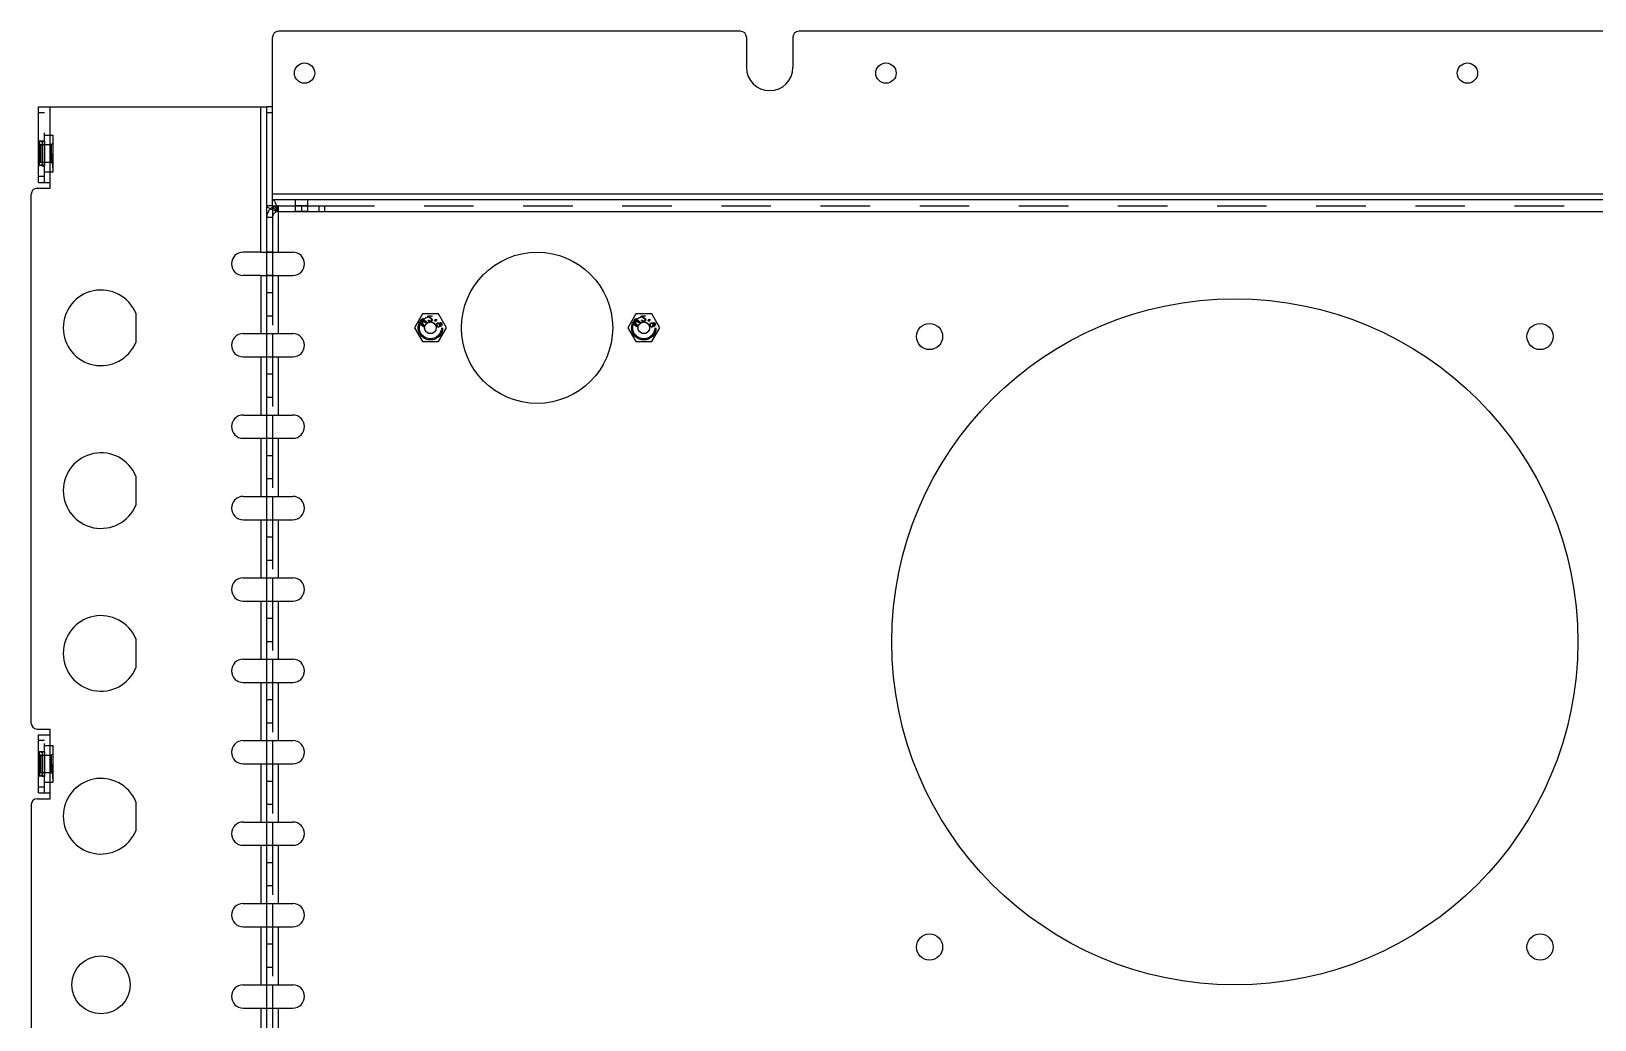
# Model space of a CAD drawing. Header units: millimetres. Extents: x 0 to 8948, y -1340 to 1100.
# Drawn here: x 4732.9 to 5001.9, y 558.6 to 728.6 of the extents above; entities that cross this region are included whole.
import ezdxf

# ---------------------------------------------------------------- set-up
doc = ezdxf.new("R2010")
doc.units = ezdxf.units.MM
doc.header["$LTSCALE"] = 85.25
doc.linetypes.add('HIDDEN', pattern=[0.2, 0.1, -0.1])
doc.layers.get('0').update_dxf_attribs({"linetype": 'CONTINUOUS'})
doc.layers.add('02___PRT_ALL_AXES', color=7, linetype='CONTINUOUS')
doc.layers.add('DEFAULT_2', color=8, linetype='HIDDEN')

msp = doc.modelspace()

# ---------------------------------------------------------------- linework, layer by layer
at = {"color": 3, "linetype": 'Continuous'}
for p, q in [((4774.448, 699.614), (4774.448, 727.614)), ((4854.948, 728.614), (4775.448, 728.614)), ((4855.948, 727.614), (4855.948, 722.402)), ((4863.948, 727.614), (4863.948, 722.402)), ((5018.948, 728.614), (4864.948, 728.614)), ((4734.198, 702.614), (4734.198, 715.614)), ((4734.198, 715.614), (4773.448, 715.614)), ((4736.198, 701.614), (4736.198, 715.614)), ((4772.448, 690.614), (4772.448, 715.614)), ((4773.448, 474.614), (4773.448, 715.614)), ((4734.198, 702.614), (4736.198, 702.614)), ((4732.948, 609.614), (4732.948, 700.614)), ((4733.948, 701.614), (4736.198, 701.614)), ((5090.448, 700.614), (4774.448, 700.614)), ((5090.448, 699.614), (4774.448, 699.614)), ((4775.448, 690.614), (4775.448, 697.614)), ((4775.448, 697.614), (5089.448, 697.614)), ((4772.448, 690.614), (4777.948, 690.614)), ((4772.448, 686.614), (4772.448, 676.614)), ((4772.448, 686.614), (4777.948, 686.614)), ((4775.448, 676.614), (4775.448, 686.614)), ((4769.389, 676.614), (4777.948, 676.614)), ((4769.389, 672.614), (4777.948, 672.614)), ((4772.448, 672.614), (4772.448, 662.614)), ((4775.448, 662.614), (4775.448, 672.614)), ((4769.389, 662.614), (4777.948, 662.614)), ((4769.389, 658.614), (4777.948, 658.614)), ((4772.448, 658.614), (4772.448, 648.614)), ((4775.448, 648.614), (4775.448, 658.614)), ((4769.389, 648.614), (4777.948, 648.614)), ((4769.389, 644.614), (4777.948, 644.614)), ((4772.448, 644.614), (4772.448, 634.614)), ((4775.448, 634.614), (4775.448, 644.614)), ((4769.389, 634.614), (4777.948, 634.614)), ((4769.389, 630.614), (4777.948, 630.614)), ((4772.448, 630.614), (4772.448, 620.614)), ((4775.448, 620.614), (4775.448, 630.614)), ((4769.389, 620.614), (4777.948, 620.614)), ((4769.389, 616.614), (4777.948, 616.614)), ((4772.448, 616.614), (4772.448, 606.614)), ((4775.448, 606.614), (4775.448, 616.614)), ((4733.948, 608.614), (4736.198, 608.614)), ((4736.198, 596.614), (4736.198, 608.614)), ((4734.198, 597.614), (4734.198, 607.614)), ((4734.198, 607.614), (4736.198, 607.614)), ((4769.389, 606.614), (4777.948, 606.614)), ((4769.389, 602.614), (4777.948, 602.614)), ((4772.448, 602.614), (4772.448, 592.614)), ((4775.448, 592.614), (4775.448, 602.614)), ((4734.198, 597.614), (4736.198, 597.614)), ((4732.948, 595.614), (4732.948, 499.614)), ((4733.948, 596.614), (4736.198, 596.614)), ((4769.389, 592.614), (4777.948, 592.614)), ((4769.389, 588.614), (4777.948, 588.614)), ((4772.448, 588.614), (4772.448, 578.614)), ((4775.448, 578.614), (4775.448, 588.614)), ((4769.389, 578.614), (4777.948, 578.614)), ((4769.389, 574.614), (4777.948, 574.614)), ((4772.448, 574.614), (4772.448, 564.614)), ((4775.448, 564.614), (4775.448, 574.614)), ((4769.389, 564.614), (4777.948, 564.614)), ((4769.389, 560.614), (4777.948, 560.614)), ((4772.448, 560.614), (4772.448, 550.614)), ((4775.448, 550.614), (4775.448, 560.614))]:
    msp.add_line(p, q, dxfattribs=at)
at = {"color": 7, "linetype": 'Continuous'}
for p, q in [((4774.448, 715.614), (4773.448, 715.614)), ((4774.448, 714.614), (4773.448, 714.614)), ((4774.448, 698.614), (4774.448, 699.614)), ((4774.448, 698.614), (4773.448, 698.614)), ((4774.448, 690.614), (4774.448, 686.614)), ((4800.227, 679.989), (4798.855, 677.614)), ((4802.969, 679.989), (4800.227, 679.989)), ((4804.34, 677.614), (4802.969, 679.989)), ((4836.927, 679.989), (4835.555, 677.614)), ((4839.669, 679.989), (4836.927, 679.989)), ((4841.04, 677.614), (4839.669, 679.989)), ((4774.448, 676.614), (4774.448, 672.614)), ((4798.855, 677.614), (4800.227, 675.239)), ((4800.227, 675.239), (4802.969, 675.239)), ((4802.969, 675.239), (4804.34, 677.614)), ((4835.555, 677.614), (4836.927, 675.239)), ((4836.927, 675.239), (4839.669, 675.239)), ((4839.669, 675.239), (4841.04, 677.614)), ((4774.448, 662.614), (4774.448, 658.614)), ((4774.448, 648.614), (4774.448, 644.614)), ((4774.448, 634.614), (4774.448, 630.614)), ((4774.448, 620.614), (4774.448, 616.614)), ((4774.448, 606.614), (4774.448, 602.614)), ((4774.448, 592.614), (4774.448, 588.614)), ((4774.448, 578.614), (4774.448, 574.614)), ((4774.448, 564.614), (4774.448, 560.614))]:
    msp.add_line(p, q, dxfattribs=at)
at = {"color": 3, "linetype": 'Continuous'}
for centre, radius, start, end in [((4775.448, 727.614), 1, 90, 180), ((4854.948, 727.614), 1, 0, 90), ((4864.948, 727.614), 1, 90, 180), ((4859.948, 722.402), 4, 180, 0), ((4733.948, 700.614), 1, 90, 180), ((4775.448, 696.614), 2, 109.98896, 117.71441), ((4777.948, 688.614), 2, 270, 90), ((4769.389, 674.614), 2, 90, 270), ((4777.948, 674.614), 2, 270, 90), ((4769.389, 660.614), 2, 90, 270), ((4777.948, 660.614), 2, 270, 90), ((4769.389, 646.614), 2, 90, 270), ((4777.948, 646.614), 2, 270, 90), ((4769.389, 632.614), 2, 90, 270), ((4777.948, 632.614), 2, 270, 90), ((4769.389, 618.614), 2, 90, 270), ((4777.948, 618.614), 2, 270, 90), ((4733.948, 609.614), 1, 180, 270), ((4769.389, 604.614), 2, 90, 270), ((4777.948, 604.614), 2, 270, 90), ((4733.948, 595.614), 1, 90, 180), ((4769.389, 590.614), 2, 90, 270), ((4777.948, 590.614), 2, 270, 90), ((4769.389, 576.614), 2, 90, 270), ((4777.948, 576.614), 2, 270, 90), ((4769.389, 562.614), 2, 90, 270), ((4777.948, 562.614), 2, 270, 90)]:
    msp.add_arc(centre, radius, start, end, dxfattribs=at)
for points in [[(4774.448, 699.614), (4774.545, 699.614), (4774.698, 699.483), (4774.835, 699.265), (4775.013, 698.904), (4775.214, 698.347), (4775.366, 697.87), (4775.448, 697.614)], [(4773.448, 698.614), (4773.448, 698.517), (4773.579, 698.364), (4773.797, 698.227), (4774.158, 698.049), (4774.715, 697.848), (4775.192, 697.696), (4775.448, 697.614)]]:
    msp.add_open_spline(points, degree=3, knots=[0, 0, 0, 0, 0.1275582, 0.2247905, 0.3461005, 0.6491201, 1, 1, 1, 1], dxfattribs=at)
at = {"color": 7, "linetype": 'Continuous'}
for points in [[(4774.448, 698.614), (4774.448, 698.421), (4774.694, 698.129), (4775.073, 697.853), (4775.319, 697.696), (4775.448, 697.614)], [(4774.448, 698.614), (4774.641, 698.614), (4774.933, 698.368), (4775.209, 697.989), (4775.366, 697.743), (4775.448, 697.614)]]:
    msp.add_open_spline(points, degree=3, knots=[0, 0, 0, 0, 0.4006962, 0.6839153, 1, 1, 1, 1], dxfattribs=at)
at = {"layer": '02___PRT_ALL_AXES', "color": 8, "linetype": 'HIDDEN'}
for p, q in [((4734.198, 709.714), (4734.198, 705.514)), ((4735.198, 709.714), (4734.198, 709.714)), ((4735.198, 709.714), (4735.198, 705.514)), ((4735.198, 705.514), (4734.198, 705.514)), ((4778.398, 697.614), (4778.398, 699.614)), ((4780.498, 699.614), (4778.398, 699.614)), ((4780.498, 697.614), (4780.498, 699.614)), ((4780.498, 698.614), (4778.398, 698.614)), ((4780.498, 697.614), (4778.398, 697.614)), ((4779.448, 698.614), (4779.448, 697.614)), ((4774.448, 690.614), (4773.448, 690.614)), ((4774.448, 686.614), (4773.448, 686.614)), ((4734.198, 604.714), (4734.198, 600.514)), ((4735.198, 604.714), (4734.198, 604.714)), ((4735.198, 604.714), (4735.198, 600.514)), ((4735.198, 600.514), (4734.198, 600.514))]:
    msp.add_line(p, q, dxfattribs=at)
at = {"layer": '02___PRT_ALL_AXES', "color": 3, "linetype": 'Continuous'}
for p, q in [((4772.448, 690.614), (4769.389, 690.614)), ((4772.448, 686.614), (4769.389, 686.614)), ((4750.948, 680.114), (4750.948, 675.114)), ((4750.948, 652.114), (4750.948, 647.114)), ((4750.948, 624.114), (4750.948, 619.114)), ((4750.948, 596.114), (4750.948, 591.114))]:
    msp.add_line(p, q, dxfattribs=at)
for centre, radius in [((4779.948, 721.414), 1.75), ((4879.948, 721.414), 1.75), ((4979.948, 721.414), 1.75), ((4819.948, 677.614), 13), ((4939.948, 623.614), 59), ((4801.598, 677.614), 1), ((4838.298, 677.614), 1), ((4887.448, 676.114), 2.25), ((4992.448, 676.114), 2.25), ((4887.448, 571.114), 2.25), ((4992.448, 571.114), 2.25), ((4744.948, 564.614), 5)]:
    msp.add_circle(centre, radius, dxfattribs=at)
at = {"layer": '02___PRT_ALL_AXES', "color": 8, "linetype": 'HIDDEN'}
for centre, radius in [((4801.598, 677.614), 2.095), ((4801.598, 677.614), 1.895), ((4838.298, 677.614), 2.095), ((4838.298, 677.614), 1.895)]:
    msp.add_circle(centre, radius, dxfattribs=at)
at = {"layer": '02___PRT_ALL_AXES', "color": 3, "linetype": 'Continuous'}
for centre, radius, start, end in [((4769.389, 688.614), 2, 90, 270), ((4744.948, 677.614), 6.5, 22.61986, 337.38014), ((4744.948, 649.614), 6.5, 22.61986, 337.38014), ((4744.948, 621.614), 6.5, 22.61986, 337.38014), ((4744.948, 593.614), 6.5, 22.61986, 337.38014)]:
    msp.add_arc(centre, radius, start, end, dxfattribs=at)
at = {"layer": 'DEFAULT_2', "color": 8, "linetype": 'HIDDEN'}
for p, q in [((4735.198, 702.614), (4735.198, 715.614)), ((4735.198, 714.614), (4734.198, 714.614)), ((4735.198, 710.764), (4736.698, 710.764)), ((4736.698, 704.464), (4736.698, 710.764)), ((4734.228, 709.739), (4734.228, 705.489)), ((4734.228, 709.739), (4734.328, 709.739)), ((4734.528, 709.114), (4734.228, 709.414)), ((4734.328, 709.739), (4734.328, 705.489)), ((4734.818, 709.514), (4734.328, 709.739)), ((4734.528, 709.114), (4734.528, 706.114)), ((4734.528, 709.114), (4736.398, 709.114)), ((4734.818, 709.739), (4734.818, 705.489)), ((4734.818, 709.739), (4735.198, 709.739)), ((4736.398, 709.114), (4736.698, 709.414)), ((4736.398, 709.114), (4736.398, 706.114)), ((4736.678, 707.17), (4736.678, 707.551)), ((4736.698, 707.551), (4736.678, 707.551)), ((4736.678, 707.55), (4736.698, 707.55)), ((4736.678, 707.523), (4736.698, 707.523)), ((4736.698, 707.518), (4736.678, 707.518)), ((4736.678, 707.512), (4736.698, 707.512)), ((4736.678, 707.51), (4736.698, 707.51)), ((4736.698, 707.504), (4736.678, 707.504)), ((4736.678, 707.503), (4736.698, 707.503)), ((4736.678, 707.478), (4736.698, 707.478)), ((4736.678, 707.471), (4736.698, 707.471)), ((4736.678, 707.444), (4736.698, 707.444)), ((4736.678, 707.399), (4736.698, 707.399)), ((4736.678, 707.387), (4736.698, 707.387)), ((4736.678, 707.363), (4736.698, 707.363)), ((4736.678, 707.353), (4736.698, 707.353)), ((4736.678, 707.353), (4736.698, 707.353)), ((4736.678, 707.337), (4736.698, 707.337)), ((4736.678, 707.259), (4736.698, 707.259)), ((4736.678, 707.256), (4736.698, 707.256)), ((4736.678, 707.251), (4736.698, 707.251)), ((4736.698, 707.251), (4736.678, 707.251)), ((4736.678, 707.244), (4736.698, 707.244)), ((4736.678, 707.222), (4736.698, 707.222)), ((4736.678, 707.222), (4736.698, 707.222)), ((4736.678, 707.221), (4736.698, 707.221)), ((4734.528, 706.114), (4734.228, 705.814)), ((4734.228, 705.489), (4734.328, 705.489)), ((4734.818, 705.714), (4734.328, 705.489)), ((4734.528, 706.114), (4736.398, 706.114)), ((4734.818, 705.489), (4735.198, 705.489)), ((4736.398, 706.114), (4736.698, 705.814)), ((4736.678, 707.211), (4736.698, 707.211)), ((4736.678, 707.171), (4736.698, 707.171)), ((4736.678, 707.17), (4736.698, 707.17)), ((4736.678, 705.139), (4736.678, 707.03)), ((4736.678, 707.03), (4736.698, 707.03)), ((4736.678, 707.018), (4736.698, 707.018)), ((4736.678, 706.859), (4736.698, 706.859)), ((4736.678, 706.852), (4736.698, 706.852)), ((4736.678, 706.824), (4736.698, 706.824)), ((4736.678, 706.812), (4736.698, 706.812)), ((4736.678, 706.783), (4736.698, 706.783)), ((4736.678, 706.776), (4736.698, 706.776)), ((4736.678, 706.748), (4736.698, 706.748)), ((4736.698, 706.713), (4736.678, 706.713)), ((4736.678, 706.584), (4736.698, 706.584)), ((4736.698, 706.576), (4736.678, 706.576)), ((4736.678, 706.546), (4736.698, 706.546)), ((4736.698, 706.528), (4736.678, 706.528)), ((4736.678, 706.518), (4736.698, 706.518)), ((4736.678, 706.505), (4736.698, 706.505)), ((4736.678, 706.477), (4736.698, 706.477)), ((4736.698, 706.459), (4736.678, 706.459)), ((4736.678, 706.383), (4736.698, 706.383)), ((4736.678, 706.382), (4736.698, 706.382)), ((4736.678, 706.375), (4736.698, 706.375)), ((4736.678, 706.346), (4736.698, 706.346)), ((4736.678, 706.307), (4736.698, 706.307)), ((4736.678, 706.305), (4736.698, 706.305)), ((4736.698, 706.295), (4736.678, 706.295)), ((4736.678, 706.294), (4736.698, 706.294)), ((4736.698, 706.283), (4736.678, 706.283)), ((4736.678, 706.271), (4736.698, 706.271)), ((4736.678, 706.26), (4736.698, 706.26)), ((4736.698, 706.236), (4736.678, 706.236)), ((4736.678, 706.229), (4736.698, 706.229)), ((4736.678, 706.17), (4736.698, 706.17)), ((4736.698, 706.162), (4736.678, 706.162)), ((4736.678, 706.129), (4736.698, 706.129)), ((4736.678, 706.128), (4736.698, 706.128)), ((4736.698, 706.127), (4736.678, 706.127)), ((4736.678, 706.113), (4736.698, 706.113)), ((4736.678, 706.101), (4736.698, 706.101)), ((4736.698, 706.098), (4736.678, 706.098)), ((4736.678, 706.097), (4736.698, 706.097)), ((4736.678, 706.088), (4736.698, 706.088)), ((4736.698, 706.083), (4736.678, 706.083)), ((4736.678, 706.07), (4736.698, 706.07)), ((4736.678, 706.068), (4736.698, 706.068)), ((4736.678, 706.052), (4736.698, 706.052)), ((4736.678, 706.046), (4736.698, 706.046)), ((4736.698, 706.021), (4736.678, 706.021)), ((4736.678, 706.009), (4736.698, 706.009)), ((4736.678, 706.009), (4736.698, 706.009)), ((4736.678, 705.948), (4736.698, 705.948)), ((4736.678, 705.947), (4736.698, 705.947)), ((4736.678, 705.939), (4736.698, 705.939)), ((4736.678, 705.938), (4736.698, 705.938)), ((4736.678, 705.925), (4736.698, 705.925)), ((4736.678, 705.922), (4736.698, 705.922)), ((4736.678, 705.919), (4736.698, 705.919)), ((4736.698, 705.905), (4736.678, 705.905)), ((4736.678, 705.904), (4736.698, 705.904)), ((4736.678, 705.902), (4736.698, 705.902)), ((4736.678, 705.9), (4736.698, 705.9)), ((4736.678, 705.882), (4736.698, 705.882)), ((4736.678, 705.815), (4736.698, 705.815)), ((4736.678, 705.808), (4736.698, 705.808)), ((4736.678, 705.806), (4736.698, 705.806)), ((4736.678, 705.802), (4736.698, 705.802)), ((4736.678, 705.772), (4736.698, 705.772)), ((4736.678, 705.76), (4736.698, 705.76)), ((4736.678, 705.715), (4736.698, 705.715)), ((4736.698, 705.714), (4736.678, 705.714)), ((4736.678, 705.703), (4736.698, 705.703)), ((4736.678, 705.692), (4736.698, 705.692)), ((4736.678, 705.686), (4736.698, 705.686)), ((4736.678, 705.685), (4736.698, 705.685)), ((4736.678, 705.658), (4736.698, 705.658)), ((4736.678, 705.656), (4736.698, 705.656)), ((4736.678, 705.655), (4736.698, 705.655)), ((4736.678, 705.635), (4736.698, 705.635)), ((4736.678, 705.623), (4736.698, 705.623)), ((4736.678, 705.614), (4736.698, 705.614)), ((4736.678, 705.581), (4736.698, 705.581)), ((4736.678, 705.5), (4736.698, 705.5)), ((4736.678, 705.467), (4736.698, 705.467)), ((4736.698, 705.244), (4736.678, 705.244)), ((4736.678, 705.234), (4736.698, 705.234)), ((4736.678, 705.223), (4736.698, 705.223)), ((4736.678, 705.222), (4736.698, 705.222)), ((4736.678, 705.221), (4736.698, 705.221)), ((4736.698, 705.22), (4736.678, 705.22)), ((4736.678, 705.182), (4736.698, 705.182)), ((4736.698, 705.175), (4736.678, 705.175)), ((4736.678, 705.152), (4736.698, 705.152)), ((4736.678, 705.139), (4736.698, 705.139)), ((4735.198, 703.614), (4734.198, 703.614)), ((4735.198, 704.464), (4736.698, 704.464)), ((4774.448, 696.614), (4773.448, 696.614)), ((4774.448, 698.614), (4774.448, 690.614)), ((4774.448, 698.614), (4775.448, 698.614)), ((4775.448, 697.614), (4775.448, 698.614)), ((4775.448, 698.614), (4783.448, 698.614)), ((4782.448, 697.614), (4782.448, 698.614)), ((4783.448, 697.614), (4783.448, 698.614)), ((4783.448, 698.614), (5081.448, 698.614)), ((4774.448, 686.614), (4774.448, 676.614)), ((4774.448, 683.614), (4773.448, 683.614)), ((4774.448, 679.614), (4773.448, 679.614)), ((4800.41, 677.81), (4799.631, 678.335)), ((4799.678, 678.453), (4800.303, 678.033)), ((4800.303, 678.033), (4799.814, 678.713)), ((4799.908, 678.852), (4800.722, 678.655)), ((4799.948, 678.724), (4800.515, 677.966)), ((4800.864, 678.485), (4799.948, 678.724)), ((4800.722, 678.655), (4800.097, 679.076)), ((4800.189, 679.165), (4800.968, 678.64)), ((4800.515, 677.966), (4800.41, 677.81)), ((4800.968, 678.64), (4800.864, 678.485)), ((4801.168, 679.592), (4801.167, 679.664)), ((4801.766, 679.076), (4801.168, 679.592)), ((4801.207, 678.933), (4801.312, 678.936)), ((4801.231, 678.849), (4801.207, 678.933)), ((4801.316, 678.766), (4801.231, 678.849)), ((4801.312, 678.936), (4801.355, 678.873)), ((4801.401, 678.725), (4801.316, 678.766)), ((4801.918, 679.612), (4801.335, 679.596)), ((4801.335, 679.596), (4801.869, 679.143)), ((4801.355, 678.873), (4801.419, 678.832)), ((4801.547, 678.708), (4801.401, 678.725)), ((4801.419, 678.832), (4801.523, 678.814)), ((4801.523, 678.814), (4801.607, 678.816)), ((4801.63, 678.71), (4801.547, 678.708)), ((4801.607, 678.816), (4801.71, 678.84)), ((4801.755, 678.735), (4801.63, 678.71)), ((4801.71, 678.84), (4801.771, 678.885)), ((4801.837, 678.78), (4801.755, 678.735)), ((4801.81, 678.992), (4801.766, 679.076)), ((4801.771, 678.885), (4801.811, 678.95)), ((4801.811, 678.95), (4801.81, 678.992)), ((4801.918, 678.867), (4801.837, 678.78)), ((4801.869, 679.143), (4801.912, 679.08)), ((4801.912, 679.08), (4801.935, 678.996)), ((4801.916, 679.685), (4801.918, 679.612)), ((4801.936, 678.953), (4801.918, 678.867)), ((4801.935, 678.996), (4801.936, 678.953)), ((4802.309, 678.897), (4802.485, 678.928)), ((4802.313, 678.867), (4802.309, 678.897)), ((4802.46, 678.893), (4802.313, 678.867)), ((4802.373, 678.772), (4802.46, 678.893)), ((4802.407, 678.748), (4802.373, 678.772)), ((4802.494, 678.869), (4802.407, 678.748)), ((4802.457, 679.104), (4802.487, 679.11)), ((4802.485, 678.928), (4802.457, 679.104)), ((4802.487, 679.11), (4802.509, 678.962)), ((4802.516, 678.722), (4802.494, 678.869)), ((4802.509, 678.962), (4802.596, 679.084)), ((4802.546, 678.727), (4802.516, 678.722)), ((4802.694, 678.935), (4802.518, 678.904)), ((4802.518, 678.904), (4802.546, 678.727)), ((4802.63, 679.059), (4802.543, 678.938)), ((4802.543, 678.938), (4802.69, 678.964)), ((4802.593, 678.146), (4802.618, 678.266)), ((4802.608, 678.041), (4802.593, 678.146)), ((4802.596, 679.084), (4802.63, 679.059)), ((4802.643, 677.943), (4802.608, 678.041)), ((4802.618, 678.266), (4802.678, 678.353)), ((4802.698, 677.852), (4802.643, 677.943)), ((4802.678, 678.353), (4802.764, 678.428)), ((4802.69, 678.964), (4802.694, 678.935)), ((4802.793, 677.775), (4802.698, 677.852)), ((4802.72, 678.235), (4802.7, 678.162)), ((4802.7, 678.162), (4802.701, 678.096)), ((4802.701, 678.096), (4802.75, 677.959)), ((4802.766, 678.296), (4802.72, 678.235)), ((4802.75, 677.959), (4802.791, 677.907)), ((4802.764, 678.428), (4802.844, 678.457)), ((4802.819, 678.337), (4802.766, 678.296)), ((4802.791, 677.907), (4802.852, 677.862)), ((4802.894, 677.745), (4802.793, 677.775)), ((4802.859, 678.351), (4802.819, 678.337)), ((4802.844, 678.457), (4802.958, 678.453)), ((4802.852, 677.862), (4802.927, 677.845)), ((4802.926, 678.353), (4802.859, 678.351)), ((4803.009, 677.741), (4802.894, 677.745)), ((4803, 678.335), (4802.926, 678.353)), ((4802.927, 677.845), (4802.994, 677.846)), ((4802.958, 678.453), (4803.059, 678.423)), ((4802.994, 677.846), (4803.034, 677.861)), ((4803.061, 678.291), (4803, 678.335)), ((4803.156, 677.772), (4803.009, 677.741)), ((4803.034, 677.861), (4803.087, 677.902)), ((4803.059, 678.423), (4803.154, 678.346)), ((4803.102, 678.239), (4803.061, 678.291)), ((4803.087, 677.902), (4803.133, 677.962)), ((4803.151, 678.102), (4803.102, 678.239)), ((4803.133, 677.962), (4803.152, 678.036)), ((4803.152, 678.036), (4803.151, 678.102)), ((4803.154, 678.346), (4803.209, 678.255)), ((4803.296, 677.822), (4803.156, 677.772)), ((4803.209, 678.255), (4803.244, 678.157)), ((4803.259, 678.052), (4803.221, 677.905)), ((4803.221, 677.905), (4803.261, 677.92)), ((4803.239, 678.553), (4803.306, 678.555)), ((4803.274, 678.455), (4803.239, 678.553)), ((4803.244, 678.157), (4803.259, 678.052)), ((4803.261, 677.92), (4803.375, 677.982)), ((4803.348, 678.437), (4803.274, 678.455)), ((4803.43, 677.891), (4803.296, 677.822)), ((4803.306, 678.555), (4803.407, 678.525)), ((4803.409, 678.393), (4803.348, 678.437)), ((4803.375, 677.982), (4803.428, 678.023)), ((4803.407, 678.525), (4803.502, 678.448)), ((4803.45, 678.341), (4803.409, 678.393)), ((4803.428, 678.023), (4803.474, 678.084)), ((4803.516, 677.966), (4803.43, 677.891)), ((4803.492, 678.223), (4803.45, 678.341)), ((4803.474, 678.084), (4803.493, 678.157)), ((4803.493, 678.157), (4803.492, 678.223)), ((4803.502, 678.448), (4803.556, 678.359)), ((4803.575, 678.054), (4803.516, 677.966)), ((4803.6, 678.173), (4803.575, 678.054)), ((4803.585, 678.276), (4803.6, 678.173)), ((4837.11, 677.81), (4836.331, 678.335)), ((4836.378, 678.453), (4837.003, 678.033)), ((4837.003, 678.033), (4836.514, 678.713)), ((4836.608, 678.852), (4837.422, 678.655)), ((4836.648, 678.724), (4837.215, 677.966)), ((4837.564, 678.485), (4836.648, 678.724)), ((4837.422, 678.655), (4836.797, 679.076)), ((4836.889, 679.165), (4837.668, 678.64)), ((4837.215, 677.966), (4837.11, 677.81)), ((4837.668, 678.64), (4837.564, 678.485)), ((4837.868, 679.592), (4837.867, 679.664)), ((4838.466, 679.076), (4837.868, 679.592)), ((4837.907, 678.933), (4838.012, 678.936)), ((4837.931, 678.849), (4837.907, 678.933)), ((4838.016, 678.766), (4837.931, 678.849)), ((4838.012, 678.936), (4838.055, 678.873)), ((4838.101, 678.725), (4838.016, 678.766)), ((4838.618, 679.612), (4838.035, 679.596)), ((4838.035, 679.596), (4838.569, 679.143)), ((4838.055, 678.873), (4838.119, 678.832)), ((4838.247, 678.708), (4838.101, 678.725)), ((4838.119, 678.832), (4838.223, 678.814)), ((4838.223, 678.814), (4838.307, 678.816)), ((4838.33, 678.71), (4838.247, 678.708)), ((4838.307, 678.816), (4838.41, 678.84)), ((4838.455, 678.735), (4838.33, 678.71)), ((4838.41, 678.84), (4838.471, 678.885)), ((4838.537, 678.78), (4838.455, 678.735)), ((4838.51, 678.992), (4838.466, 679.076)), ((4838.471, 678.885), (4838.511, 678.95)), ((4838.511, 678.95), (4838.51, 678.992)), ((4838.618, 678.867), (4838.537, 678.78)), ((4838.569, 679.143), (4838.612, 679.08)), ((4838.612, 679.08), (4838.635, 678.996)), ((4838.616, 679.685), (4838.618, 679.612)), ((4838.636, 678.953), (4838.618, 678.867)), ((4838.635, 678.996), (4838.636, 678.953)), ((4839.009, 678.897), (4839.185, 678.928)), ((4839.013, 678.867), (4839.009, 678.897)), ((4839.16, 678.893), (4839.013, 678.867)), ((4839.073, 678.772), (4839.16, 678.893)), ((4839.107, 678.748), (4839.073, 678.772)), ((4839.194, 678.869), (4839.107, 678.748)), ((4839.157, 679.104), (4839.187, 679.11)), ((4839.185, 678.928), (4839.157, 679.104)), ((4839.187, 679.11), (4839.209, 678.962)), ((4839.216, 678.722), (4839.194, 678.869)), ((4839.209, 678.962), (4839.296, 679.084)), ((4839.246, 678.727), (4839.216, 678.722)), ((4839.394, 678.935), (4839.218, 678.904)), ((4839.218, 678.904), (4839.246, 678.727)), ((4839.33, 679.059), (4839.243, 678.938)), ((4839.243, 678.938), (4839.39, 678.964)), ((4839.293, 678.146), (4839.318, 678.266)), ((4839.308, 678.041), (4839.293, 678.146)), ((4839.296, 679.084), (4839.33, 679.059)), ((4839.343, 677.943), (4839.308, 678.041)), ((4839.318, 678.266), (4839.378, 678.353)), ((4839.398, 677.852), (4839.343, 677.943)), ((4839.378, 678.353), (4839.464, 678.428)), ((4839.39, 678.964), (4839.394, 678.935)), ((4839.493, 677.775), (4839.398, 677.852)), ((4839.42, 678.235), (4839.4, 678.162)), ((4839.4, 678.162), (4839.401, 678.096)), ((4839.401, 678.096), (4839.45, 677.959)), ((4839.466, 678.296), (4839.42, 678.235)), ((4839.45, 677.959), (4839.491, 677.907)), ((4839.464, 678.428), (4839.544, 678.457)), ((4839.519, 678.337), (4839.466, 678.296)), ((4839.491, 677.907), (4839.552, 677.862)), ((4839.594, 677.745), (4839.493, 677.775)), ((4839.559, 678.351), (4839.519, 678.337)), ((4839.544, 678.457), (4839.658, 678.453)), ((4839.552, 677.862), (4839.627, 677.845)), ((4839.626, 678.353), (4839.559, 678.351)), ((4839.709, 677.741), (4839.594, 677.745)), ((4839.7, 678.335), (4839.626, 678.353)), ((4839.627, 677.845), (4839.694, 677.846)), ((4839.658, 678.453), (4839.759, 678.423)), ((4839.694, 677.846), (4839.734, 677.861)), ((4839.761, 678.291), (4839.7, 678.335)), ((4839.856, 677.772), (4839.709, 677.741)), ((4839.734, 677.861), (4839.787, 677.902)), ((4839.759, 678.423), (4839.854, 678.346)), ((4839.802, 678.239), (4839.761, 678.291)), ((4839.787, 677.902), (4839.833, 677.962)), ((4839.851, 678.102), (4839.802, 678.239)), ((4839.833, 677.962), (4839.852, 678.036)), ((4839.852, 678.036), (4839.851, 678.102)), ((4839.854, 678.346), (4839.909, 678.255)), ((4839.996, 677.822), (4839.856, 677.772)), ((4839.909, 678.255), (4839.944, 678.157)), ((4839.959, 678.052), (4839.921, 677.905)), ((4839.921, 677.905), (4839.961, 677.92)), ((4839.939, 678.553), (4840.006, 678.555)), ((4839.974, 678.455), (4839.939, 678.553)), ((4839.944, 678.157), (4839.959, 678.052)), ((4839.961, 677.92), (4840.075, 677.982)), ((4840.048, 678.437), (4839.974, 678.455)), ((4840.13, 677.891), (4839.996, 677.822)), ((4840.006, 678.555), (4840.107, 678.525)), ((4840.109, 678.393), (4840.048, 678.437)), ((4840.075, 677.982), (4840.128, 678.023)), ((4840.107, 678.525), (4840.202, 678.448)), ((4840.15, 678.341), (4840.109, 678.393)), ((4840.128, 678.023), (4840.174, 678.084)), ((4840.216, 677.966), (4840.13, 677.891)), ((4840.192, 678.223), (4840.15, 678.341)), ((4840.174, 678.084), (4840.193, 678.157)), ((4840.193, 678.157), (4840.192, 678.223)), ((4840.202, 678.448), (4840.256, 678.359)), ((4840.275, 678.054), (4840.216, 677.966)), ((4840.3, 678.173), (4840.275, 678.054)), ((4840.285, 678.276), (4840.3, 678.173)), ((4774.448, 672.614), (4774.448, 662.614)), ((4774.448, 669.614), (4773.448, 669.614)), ((4774.448, 665.614), (4773.448, 665.614)), ((4774.448, 658.614), (4774.448, 648.614)), ((4774.448, 655.614), (4773.448, 655.614)), ((4774.448, 651.614), (4773.448, 651.614)), ((4774.448, 644.614), (4774.448, 634.614)), ((4774.448, 641.614), (4773.448, 641.614)), ((4774.448, 637.614), (4773.448, 637.614)), ((4774.448, 630.614), (4774.448, 620.614)), ((4774.448, 627.614), (4773.448, 627.614)), ((4774.448, 623.614), (4773.448, 623.614)), ((4774.448, 616.614), (4774.448, 606.614)), ((4774.448, 613.614), (4773.448, 613.614)), ((4774.448, 609.614), (4773.448, 609.614)), ((4735.198, 606.614), (4734.198, 606.614)), ((4735.198, 597.614), (4735.198, 607.614)), ((4735.198, 605.764), (4736.698, 605.764)), ((4736.698, 599.464), (4736.698, 605.764)), ((4734.228, 604.739), (4734.228, 600.489)), ((4734.228, 604.739), (4734.328, 604.739)), ((4734.528, 604.114), (4734.228, 604.414)), ((4734.328, 604.739), (4734.328, 600.489)), ((4734.818, 604.514), (4734.328, 604.739)), ((4734.528, 604.114), (4734.528, 601.114)), ((4734.528, 604.114), (4736.398, 604.114)), ((4734.818, 604.739), (4734.818, 600.489)), ((4734.818, 604.739), (4735.198, 604.739)), ((4736.398, 604.114), (4736.698, 604.414)), ((4736.398, 604.114), (4736.398, 601.114)), ((4736.678, 602.17), (4736.678, 602.551)), ((4736.698, 602.551), (4736.678, 602.551)), ((4736.678, 602.55), (4736.698, 602.55)), ((4736.678, 602.523), (4736.698, 602.523)), ((4736.698, 602.518), (4736.678, 602.518)), ((4736.678, 602.512), (4736.698, 602.512)), ((4736.678, 602.51), (4736.698, 602.51)), ((4736.698, 602.504), (4736.678, 602.504)), ((4736.678, 602.503), (4736.698, 602.503)), ((4736.678, 602.478), (4736.698, 602.478)), ((4736.678, 602.471), (4736.698, 602.471)), ((4736.678, 602.444), (4736.698, 602.444)), ((4736.678, 602.399), (4736.698, 602.399)), ((4736.678, 602.387), (4736.698, 602.387)), ((4736.678, 602.363), (4736.698, 602.363)), ((4736.678, 602.353), (4736.698, 602.353)), ((4736.678, 602.353), (4736.698, 602.353)), ((4774.448, 602.614), (4774.448, 592.614)), ((4734.528, 601.114), (4734.228, 600.814)), ((4734.228, 600.489), (4734.328, 600.489)), ((4734.818, 600.714), (4734.328, 600.489)), ((4734.528, 601.114), (4736.398, 601.114)), ((4734.818, 600.489), (4735.198, 600.489)), ((4736.398, 601.114), (4736.698, 600.814)), ((4736.678, 602.337), (4736.698, 602.337)), ((4736.678, 602.259), (4736.698, 602.259)), ((4736.678, 602.256), (4736.698, 602.256)), ((4736.678, 602.251), (4736.698, 602.251)), ((4736.698, 602.251), (4736.678, 602.251)), ((4736.678, 602.244), (4736.698, 602.244)), ((4736.678, 602.222), (4736.698, 602.222)), ((4736.678, 602.222), (4736.698, 602.222)), ((4736.678, 602.221), (4736.698, 602.221)), ((4736.678, 602.211), (4736.698, 602.211)), ((4736.678, 602.171), (4736.698, 602.171)), ((4736.678, 602.17), (4736.698, 602.17)), ((4736.678, 600.139), (4736.678, 602.03)), ((4736.678, 602.03), (4736.698, 602.03)), ((4736.678, 602.018), (4736.698, 602.018)), ((4736.678, 601.859), (4736.698, 601.859)), ((4736.678, 601.852), (4736.698, 601.852)), ((4736.678, 601.824), (4736.698, 601.824)), ((4736.678, 601.812), (4736.698, 601.812)), ((4736.678, 601.783), (4736.698, 601.783)), ((4736.678, 601.776), (4736.698, 601.776)), ((4736.678, 601.748), (4736.698, 601.748)), ((4736.698, 601.713), (4736.678, 601.713)), ((4736.678, 601.584), (4736.698, 601.584)), ((4736.698, 601.576), (4736.678, 601.576)), ((4736.678, 601.546), (4736.698, 601.546)), ((4736.698, 601.528), (4736.678, 601.528)), ((4736.678, 601.518), (4736.698, 601.518)), ((4736.678, 601.505), (4736.698, 601.505)), ((4736.678, 601.477), (4736.698, 601.477)), ((4736.698, 601.459), (4736.678, 601.459)), ((4736.678, 601.383), (4736.698, 601.383)), ((4736.678, 601.382), (4736.698, 601.382)), ((4736.678, 601.375), (4736.698, 601.375)), ((4736.678, 601.346), (4736.698, 601.346)), ((4736.678, 601.307), (4736.698, 601.307)), ((4736.678, 601.305), (4736.698, 601.305)), ((4736.698, 601.295), (4736.678, 601.295)), ((4736.678, 601.294), (4736.698, 601.294)), ((4736.698, 601.283), (4736.678, 601.283)), ((4736.678, 601.271), (4736.698, 601.271)), ((4736.678, 601.26), (4736.698, 601.26)), ((4736.698, 601.236), (4736.678, 601.236)), ((4736.678, 601.229), (4736.698, 601.229)), ((4736.678, 601.17), (4736.698, 601.17)), ((4736.698, 601.162), (4736.678, 601.162)), ((4736.678, 601.129), (4736.698, 601.129)), ((4736.678, 601.128), (4736.698, 601.128)), ((4736.698, 601.127), (4736.678, 601.127)), ((4736.678, 601.113), (4736.698, 601.113)), ((4736.678, 601.101), (4736.698, 601.101)), ((4736.698, 601.098), (4736.678, 601.098)), ((4736.678, 601.097), (4736.698, 601.097)), ((4736.678, 601.088), (4736.698, 601.088)), ((4736.698, 601.083), (4736.678, 601.083)), ((4736.678, 601.07), (4736.698, 601.07)), ((4736.678, 601.068), (4736.698, 601.068)), ((4736.678, 601.052), (4736.698, 601.052)), ((4736.678, 601.046), (4736.698, 601.046)), ((4736.698, 601.021), (4736.678, 601.021)), ((4736.678, 601.009), (4736.698, 601.009)), ((4736.678, 601.009), (4736.698, 601.009)), ((4736.678, 600.948), (4736.698, 600.948)), ((4736.678, 600.947), (4736.698, 600.947)), ((4736.678, 600.939), (4736.698, 600.939)), ((4736.678, 600.938), (4736.698, 600.938)), ((4736.678, 600.925), (4736.698, 600.925)), ((4736.678, 600.922), (4736.698, 600.922)), ((4736.678, 600.919), (4736.698, 600.919)), ((4736.698, 600.905), (4736.678, 600.905)), ((4736.678, 600.904), (4736.698, 600.904)), ((4736.678, 600.902), (4736.698, 600.902)), ((4736.678, 600.9), (4736.698, 600.9)), ((4736.678, 600.882), (4736.698, 600.882)), ((4736.678, 600.815), (4736.698, 600.815)), ((4736.678, 600.808), (4736.698, 600.808)), ((4736.678, 600.806), (4736.698, 600.806)), ((4736.678, 600.802), (4736.698, 600.802)), ((4736.678, 600.772), (4736.698, 600.772)), ((4736.678, 600.76), (4736.698, 600.76)), ((4736.678, 600.715), (4736.698, 600.715)), ((4736.698, 600.714), (4736.678, 600.714)), ((4736.678, 600.703), (4736.698, 600.703)), ((4736.678, 600.692), (4736.698, 600.692)), ((4736.678, 600.686), (4736.698, 600.686)), ((4736.678, 600.685), (4736.698, 600.685)), ((4736.678, 600.658), (4736.698, 600.658)), ((4736.678, 600.656), (4736.698, 600.656)), ((4736.678, 600.655), (4736.698, 600.655)), ((4736.678, 600.635), (4736.698, 600.635)), ((4736.678, 600.623), (4736.698, 600.623)), ((4736.678, 600.614), (4736.698, 600.614)), ((4736.678, 600.581), (4736.698, 600.581)), ((4736.678, 600.5), (4736.698, 600.5)), ((4736.678, 600.467), (4736.698, 600.467)), ((4736.698, 600.244), (4736.678, 600.244)), ((4736.678, 600.234), (4736.698, 600.234)), ((4736.678, 600.223), (4736.698, 600.223)), ((4736.678, 600.222), (4736.698, 600.222)), ((4736.678, 600.221), (4736.698, 600.221)), ((4736.698, 600.22), (4736.678, 600.22)), ((4736.678, 600.182), (4736.698, 600.182)), ((4736.698, 600.175), (4736.678, 600.175)), ((4736.678, 600.152), (4736.698, 600.152)), ((4736.678, 600.139), (4736.698, 600.139)), ((4735.198, 598.614), (4734.198, 598.614)), ((4735.198, 599.464), (4736.698, 599.464)), ((4774.448, 599.614), (4773.448, 599.614)), ((4774.448, 595.614), (4773.448, 595.614)), ((4774.448, 588.614), (4774.448, 578.614)), ((4774.448, 585.614), (4773.448, 585.614)), ((4774.448, 581.614), (4773.448, 581.614)), ((4774.448, 574.614), (4774.448, 564.614)), ((4774.448, 571.614), (4773.448, 571.614)), ((4774.448, 567.614), (4773.448, 567.614)), ((4774.448, 560.614), (4774.448, 550.614))]:
    msp.add_line(p, q, dxfattribs=at)
for centre in [(4801.598, 677.614), (4838.298, 677.614)]:
    msp.add_circle(centre, 1, dxfattribs=at)
for radius, start, end in [(2, 117.71441, 180), (1, 90, 180), (2, 90, 109.98896)]:
    msp.add_arc((4775.448, 696.614), radius, start, end, dxfattribs=at)

doc.saveas('drawing.dxf')
